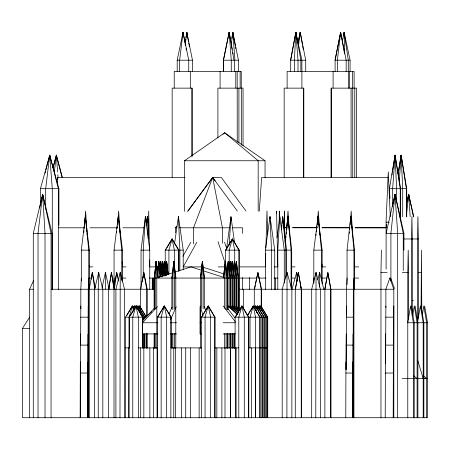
<?xml version="1.0" encoding="UTF-8"?>
<svg xmlns="http://www.w3.org/2000/svg" width="450" height="450" viewBox="0 0 450 450"><rect width="100%" height="100%" fill="white"/><g stroke="black" fill="none" stroke-linecap="round" stroke-linejoin="round"><path stroke-width="0.67" d="M105.345 289.243L105.429 272.481L102.009 287.899M279.236 221.507L279.298 211.033L279.338 217.316M284.316 234.079L284.434 211.033L284.546 234.079M319.438 287.145L319.646 272.481L323.82 289.243M80.319 361.862L80.151 417.724M345.943 362.048L345.774 417.724M385.605 333.934L385.436 363.257M393.536 334.103L393.368 417.724M393.368 362.036L393.199 417.724M148.162 238.967L148.691 211.033L149.422 249.441M380.964 417.724L380.964 272.481L381.386 250.138M80.82 306L80.595 345.105M87.969 334.266L87.744 417.724M113.906 285.756L114.058 278.083M121.725 280.119L121.764 278.066M313.723 282.954L313.819 278.066M321.429 280.164L321.474 278.072M346.444 306L346.219 369.546M353.036 334.007L352.811 417.724M352.811 361.862L352.586 417.724M385.436 361.862L385.211 417.724M276.514 213.131L276.559 211.033L277.791 266.895L274.292 266.895M80.595 333.934L80.319 417.724M88.251 306.315L87.969 417.724M87.744 362.205L87.469 417.724M345.943 369.602L346.219 333.934M353.317 306.056L353.036 417.724M385.881 306.096L385.605 362.559M393.817 306L393.536 417.724M265.725 253.631L265.331 266.895L240.024 266.895M265.888 248.046L266.979 211.033L267.683 234.776M147.42 218.717L147.499 216.619L148.764 225.512M202.219 266.197L202.41 261.309L204.441 278.066M228.172 264.105L228.279 261.309L230.304 278.066L230.304 308.244M230.096 266.197L230.287 261.309L232.262 278.066M158.535 266.895L158.76 261.309L160.599 276.727M162.501 265.5L162.669 261.309L164.351 275.389M164.599 263.407L164.683 261.309L166.359 275.389M166.511 264.105L166.618 261.309L168.154 274.044M178.296 220.112L178.447 216.619L183.218 250.138L183.218 269.769M225.146 266.197L225.349 261.309L227.346 278.066L227.346 308.947M234.169 266.895L234.225 265.5M234.281 264.105L234.399 261.309L236.396 278.066L236.396 308.244M236.244 264.105L236.357 261.309L238.404 278.066L238.404 308.244M156.066 263.407L156.156 261.309L158.107 277.397M160.571 264.105L160.689 261.309L162.472 276.058M173.711 264.803L173.857 261.309L175.899 278.066M232.132 264.105L232.251 261.309L234.27 278.066L234.27 308.244M269.949 218.717L270.034 216.619L265.331 250.138L265.331 289.406M395.01 156.566L395.066 155.171L400.629 188.691L400.629 217.496M81.321 278.145L80.82 289.08L80.82 308.796M88.751 278.066L88.251 289.243L88.251 417.724M232.701 34.369L232.791 32.276L238.461 60.204L238.461 71.443M401.023 157.967L401.152 155.171L406.721 188.691L406.721 216.793M182.903 35.066L183.032 32.276L188.747 60.204L188.747 71.443M186.716 33.671L186.784 32.276L185.884 37.727M340.543 33.671L340.616 32.276L335.048 60.204L350.077 60.204L350.077 71.443M161.955 274.579L162.669 261.309L164.323 275.974M233.679 274.579L234.399 261.309L236.284 278.066L236.284 308.244M159.986 273.881L160.689 261.309L162.444 276.671M227.346 278.066L228.279 261.309L230.141 278.066L230.141 308.244M229.629 273.184L230.282 261.309L232.206 278.066L232.262 308.244M231.508 274.579L232.251 261.309L234.163 278.066L234.163 308.244M347.057 278.066L346.444 289.221L346.444 315.079M353.931 278.089L353.317 289.243L353.317 417.724M157.838 277.369L158.76 261.309L160.543 276.671M164.002 273.184L164.683 261.309L166.303 275.276M165.87 274.579L166.624 261.309L168.131 274.579M235.592 274.579L236.357 261.309L238.297 278.066L238.297 308.244M296.589 273.881L296.679 272.481L297.804 276.502M42.502 197.066L42.688 194.276L52.048 233.381L52.048 289.451M277.791 289.406L277.791 250.138L279.782 216.619L284.271 250.138L284.271 283.095M350.522 221.507L351.169 211.033L352.502 232.684M229.162 245.25L230.974 216.619L234.534 242.612M57.296 183.127L57.667 177.519L184.961 177.519M286.746 229.888L286.886 227.796M286.982 226.395L288 211.033L289.339 231.283M355.179 227.796L386.106 227.796L386.336 224.325M394.847 197.066L395.032 194.276L395.196 195.671M408.572 195.671L408.684 194.276L413.73 216.523M84.623 225L85.573 211.033L86.946 231.283M117.917 221.507L118.637 211.033L120.178 233.381M259.312 211.118L261.613 177.519L388.024 177.519M317.379 224.303L317.475 222.907M317.616 220.809L318.291 211.033L319.641 230.586M399.285 181.007L401.147 155.171L406.327 188.691L406.327 216.793M56.25 156.566L56.379 155.171L62.37 177.294M49.613 156.566L49.742 155.171L58.922 188.691L58.922 225.225M146.694 223.605L147.358 216.619L147.589 218.717L147.358 216.619L146.576 223.605M281.694 227.796L281.953 225M282.082 223.605L282.741 216.619L286.504 250.138L286.504 274.68M349.267 233.381L349.397 231.981M349.656 229.191L349.847 227.093M350.038 225L350.82 216.619L354.544 250.138L354.544 289.406M295.633 34.369L295.836 32.276L290.582 60.204L301.866 60.204L301.922 88.138M285.806 238.269L286.009 236.171M286.211 234.079L286.414 231.981M286.616 229.888L287.91 216.619L291.701 250.138L291.701 289.406M83.745 232.684L83.953 230.586M84.161 228.493L84.369 226.395M84.51 225L85.365 216.619L89.364 250.138L89.364 288.703M343.828 35.066L344.115 32.276L350.077 60.204M116.601 232.684L116.741 231.283M117.034 228.493L117.253 226.395M117.399 225L118.282 216.619L122.496 250.138L122.496 281.694M316.018 235.474L316.159 234.079M316.378 231.981L316.598 229.888M316.811 227.796L317.031 225.697M317.177 224.303L317.993 216.619L322.144 250.138L322.144 283.798M406.569 213.829L408.656 194.276L413.466 216.917M171.984 278.066L173.857 261.309L175.787 278.066L175.787 348.249M235.581 268.296L236.357 261.309L236.632 266.197M285.092 241.757L287.893 216.619M347.057 284.496L347.057 250.138L350.809 216.619L353.931 250.138L353.931 417.724M159.902 268.296L160.684 261.309L160.993 266.895M165.831 268.296L166.618 261.309L166.888 266.197M227.104 271.783L228.279 261.309L228.566 266.197M231.463 268.296L232.251 261.309L232.554 266.895M281.312 229.191L282.724 216.619L285.834 250.138L285.834 278.184M157.725 270.388L158.76 261.309L158.917 264.105M161.792 268.993L162.669 261.309L162.906 265.5M163.806 268.993L164.678 261.309L164.801 263.407M200.559 277.369L202.404 261.309L204.278 278.066L204.278 308.244M223.515 277.369L225.343 261.309L227.233 278.066L227.233 309.651M229.314 269.691L230.282 261.309L230.439 264.105M233.359 270.388L234.394 261.309L234.557 264.105M340.74 33.671L340.622 32.276L337.393 60.204L337.393 71.443M157.281 273.881L158.76 261.309L159.39 277.369M163.614 270.388L164.678 261.309L165.257 275.974M229.247 270.023L230.282 261.309L230.979 278.066L230.979 306.844M54.298 172.271L56.351 155.171L52.864 167.906M81.321 280.918L81.321 250.138L85.348 216.619L88.751 250.138L88.751 417.724M159.491 271.367L160.684 261.309L161.314 276.671M165.414 271.367L166.618 261.309L167.197 274.579M231.053 271.367L232.251 261.309L232.987 278.066L232.987 307.541M185.428 45.219L183.049 32.276L179.64 60.204L179.64 71.443M185.203 45.219L186.778 32.276M161.539 270.697L162.669 261.309L163.294 275.974M231.306 44.539L232.791 32.276L235.322 45.9M223.324 278.066L225.343 261.309L225.506 264.105M233.342 270.023L234.399 261.309L235.108 278.066L235.108 306.844M235.142 271.367L236.357 261.309L237.009 278.066L237.009 307.541M226.558 275.389L228.279 261.309L228.966 278.066L228.966 307.541M228.645 36.366L228.819 34.999M228.988 33.637L229.157 32.276L230.878 41.811M313.819 283.095L313.819 250.138L317.976 216.619M114.058 285.756L114.058 250.138L118.266 216.619L121.764 250.138L121.764 280.288M298.564 45.219L300.201 32.276L305.719 60.204L305.719 71.443M141.041 288.703L141.041 250.138L145.417 216.619L149.754 250.138L149.754 289.406M276.964 237.825L279.776 216.619L279.956 219.414M226.491 249.452L230.968 216.619L231.244 220.809M146.216 225.512L147.482 216.619L148.134 235.474M114.339 289.243L116.736 272.481L118.575 281.199M174.493 243.984L178.431 216.619L179.865 250.138L179.865 270.472M91.316 279.186L92.334 272.481L95.203 287.899M108.861 289.243L111.426 272.481L114.283 289.243M392.012 175.011L392.22 173.644M392.428 172.271L392.642 170.904M392.85 169.537L395.061 155.171L400.241 188.691L400.241 217.496M398.7 170.904L401.141 155.171L401.366 157.967M231.801 38.407L232.785 32.276L233.044 35.066M182.25 37.046L183.026 32.276L183.167 33.671M185.439 40.449L185.664 39.088M398.059 173.644L401.141 155.171L402.699 188.691L402.699 216.793M411.188 307.339L411.412 306L414.202 322.757L414.202 417.724M412.751 315.382L414.315 306L417.111 322.757L417.111 417.724M389.402 196.419L389.402 188.691L395.061 155.171L395.179 156.566M142.234 281.869L143.837 272.481L147.24 289.243L147.24 315.923M417.499 322.757L420.351 306L423.197 322.757L423.197 417.724M422.331 314.713L423.816 306L426.662 322.757L426.662 417.724M295.56 288.574L298.356 272.481L301.421 289.243L301.421 417.724M324.827 289.243L327.848 272.481L330.857 289.243L330.857 417.724M89.201 417.724L89.201 289.243L92.323 272.481L94.843 289.243M340.611 32.276L335.104 60.204L335.104 71.443M342.371 41.13L344.109 32.276L344.323 33.637M254.683 288.574L255.352 285.221M255.623 283.877L257.912 272.481L261.591 289.243L261.591 307.496M298.131 42.497L300.201 32.276L297.951 43.178M137.683 307.316L137.947 306L144.782 317.171L142.881 317.171L136.395 306L143.218 317.171L143.218 319.269M233.994 60.204L229.174 32.276L223.493 60.204L223.493 71.443M223.38 71.443L223.38 60.204L229.151 32.276L229.388 35.066M232.127 240.278L232.408 238.967L239.243 250.138L239.243 309.037M255.189 307.316L255.459 306L262.316 317.171L262.316 417.724M177.182 71.443L177.182 60.204L183.026 32.276M207.956 307.316L208.232 306L201.369 317.171L201.369 417.724M252.968 307.316L253.243 306L260.139 317.171L260.139 417.724M260.634 307.316L260.91 306L267.733 317.171L267.733 417.724M113.642 287.229L116.73 272.481L117.416 277.178M241.667 307.316L241.954 306L248.799 317.171L248.799 417.724M392.4 206.623L395.021 194.276L397.671 233.381L397.671 417.724M407.048 201.819L408.651 194.276L408.977 197.066M39.679 207.996L42.654 194.276L51.047 233.381L51.047 417.724M406.654 203.04L408.651 194.276L410.175 216.619M33.283 417.724L33.283 233.381L42.654 194.276L42.851 195.649M317.812 279.855L319.635 272.481L319.669 274.579M53.46 166.567L56.34 155.171M45.09 173.273L45.602 171.259M45.945 169.92L49.708 155.171L58.365 188.691L58.365 289.856M40.432 204.851L40.432 188.691L49.708 155.171L49.899 156.538M291.977 289.243L296.662 272.481L297.186 281.559M171.146 347.895L171.146 317.171L164.306 306L161.151 317.171L161.151 417.724M248.406 417.724L248.406 317.171L241.959 306L238.798 317.171L238.798 417.724M254.722 308.627L255.459 306L261.923 317.171L261.923 417.724M136.311 307.316L135.951 306L132.773 317.171L132.773 417.724M137.391 307.974L137.947 306L144.388 317.171L144.388 318.566M178.914 271.176L178.914 250.138L172.086 238.967L168.913 250.138L168.913 273.977M134.179 308.942L132.368 306L129.195 317.171L129.139 417.724M138.892 308.627L139.641 306L146.098 316.586M258.598 308.627L259.346 306L266.226 317.171L266.226 417.724M260.347 307.974L260.904 306L267.401 317.171L267.401 417.724M133.543 308.627L134.297 306L135.394 307.766M256.663 308.627L257.428 306L264.218 317.171L264.218 417.724M259.746 417.724L259.746 317.171L253.26 306L250.026 317.171L250.026 347.895M393.109 284.771L390.713 278.066L389.824 278.066L385.881 289.086L385.881 307.496M245.97 211.005L221.361 177.519L212.597 177.519L193.551 227.796L193.551 243.911M170.646 319.5L176.231 306.641M169.11 313.74L171.928 307.305M33.547 280.676L29.593 289.181L29.593 417.724M196.746 242.342L183.218 266.895L202.011 266.895M182.903 256.371L190.794 242.297M130.539 315.411L135.928 306L138.358 317.171L138.358 417.724M165.617 250.138L166.297 248.963M166.972 247.787L172.058 238.967L178.521 250.138L178.521 271.176M235.839 316.586L241.931 306L244.271 317.171L244.271 417.724M254.436 307.766L255.454 306L256.804 312.57M126.922 315.411L132.362 306L125.511 317.171L125.511 417.724M137.261 307.176L137.942 306L138.904 310.601M202.101 316.586L203.119 314.82M203.799 313.644L208.221 306L205.059 317.171L205.059 417.724M258.322 307.766L259.341 306L258.261 307.766M260.218 307.176L260.899 306L261.883 310.601M133.262 307.766L134.286 306L135.343 307.766L136.378 306L136.772 307.316M140.029 307.316L139.657 306L138.617 307.766L139.635 306L146.121 317.171M257.805 307.316L257.428 306L256.382 307.766L257.406 306L263.936 317.171L263.936 417.724M225.894 250.138L232.391 238.967L238.911 250.138L238.911 309.037M247.759 315.411L253.232 306L255.555 317.171L255.555 417.724M157.742 317.171L164.278 306L157.461 317.171L157.461 417.724M135.928 306L129.139 317.171L129.195 347.895M165.229 267.666L165.229 250.138L172.058 238.967L172.457 240.278M135.293 307.766L136.373 306L136.8 307.974M136.856 307.766L137.942 306M225.557 264.161L225.557 250.138L232.386 238.967L232.785 240.278M235.108 348.249L235.108 317.171L241.931 306M247.472 315.411L253.232 306M254.374 307.766L255.454 306M259.819 307.766L260.899 306M133.2 307.766L134.286 306L134.685 307.316M424.654 306L427.5 322.757L427.5 417.724L22.5 417.724L22.5 328.343L29.593 317.171M188.049 211.033L195.846 200.419M196.667 199.305L212.681 177.519L237.319 211.033M175.393 232.701L175.393 227.796L176.648 226.097M187.515 211.41L212.597 177.519M142.279 321.182L154.468 308.025M142.549 333.934L142.549 322.757L157.551 306.546M142.582 319.489L151.616 311.844M223.009 134.156L224.758 132.829L265.05 160.757L265.05 177.609M184.5 211.309L184.5 160.757L224.601 132.829M157.449 277.644L172.699 272.762M174.662 272.132L191.014 266.895L201.487 270.248M228.071 309.561L228.071 306.09L228.465 306M423.866 378.619L426.662 378.596L423.484 375.93M177.182 60.204L188.747 60.204M188.966 60.204L192.487 60.204L192.487 71.443M223.38 60.204L234.607 60.204L234.607 71.443M238.461 60.204L234.945 60.204L232.802 32.276M302.203 60.204L305.719 60.204M184.5 160.757L265.05 160.757M40.432 188.691L58.922 188.691M389.402 188.691L406.721 188.691M386.106 222.204L389.256 222.204M58.539 227.796L84.431 227.796M90.028 227.796L117.321 227.796M122.918 227.796L143.916 227.796M175.393 227.796L176.794 227.796M179.584 227.796L229.382 227.796M232.166 227.796L242.595 227.796L242.595 233.398M284.186 227.796L286.999 227.796M292.624 227.796L317.222 227.796M322.144 227.796L349.554 227.796M33.283 233.381L52.048 233.381M403.926 250.2L403.926 233.381L386.106 233.381L395.021 194.276L390.909 233.381L390.909 281.042M403.824 238.967L418.337 238.967L418.337 318.178M81.321 250.138L89.364 250.138M114.058 250.138L122.496 250.138M141.041 250.138L149.754 250.138M165.229 250.138L183.218 250.138M225.557 250.138L239.243 250.138M265.331 250.138L274.719 250.138L274.719 289.406M277.791 250.138L284.271 250.138M284.462 250.138L291.701 250.138M313.819 250.138L322.144 250.138M347.057 250.138L354.544 250.138M92.852 266.895L89.364 266.895L89.274 265.5M125.994 266.895L122.496 266.895L122.158 262.007M160.251 266.895L149.754 266.895L149.619 259.914M161.646 266.895L164.447 266.895M218.177 266.895L225.028 266.895M295.093 266.895L291.701 266.895L291.375 262.007M325.659 266.895L322.144 266.895L321.952 264.105M354.544 266.895L358.701 266.895M380.964 272.481L387.152 272.481M402.277 272.481L408.617 272.481M418.314 272.481L421.802 272.481M89.364 278.066L91.457 278.066M122.496 278.066L125.994 278.066M149.338 278.066L156.791 278.066L156.791 348.249M157.494 278.066L230.304 278.066M230.979 278.066L238.404 278.066M240.024 278.066L256.894 278.066M258.711 278.066L265.894 278.066M273.926 278.066L277.791 278.066M291.701 278.066L295.093 278.066M322.144 278.066L325.659 278.066M354.544 278.066L358.701 278.066M29.593 289.243L33.407 289.243M51.643 289.243L88.751 289.243M89.201 289.243L154.732 289.243M239.119 289.243L393.817 289.243M412.149 300.414L413.516 300.414M80.595 317.171L88.251 317.171M125.511 317.171L142.774 317.171L142.774 322.059M157.461 317.171L171.146 317.171M201.369 317.171L215.055 317.171L215.055 417.724M235.108 317.171L267.733 317.171M346.219 317.171L353.317 317.171M385.605 317.171L393.817 317.171M142.549 322.757L158.023 322.757M170.572 322.757L176.513 322.757M200.031 322.757L201.369 322.757M223.211 322.757L235.44 322.757M417.892 417.724L417.892 322.757L407.779 322.757L410.574 306L413.364 322.757L413.364 417.724M418.134 322.757L427.5 322.757M22.5 328.343L29.593 328.343M142.217 333.934L158.023 333.934M170.494 333.934L176.513 333.934M201.369 333.934L200.031 333.934L200.031 307.434M223.211 333.934L235.44 333.934M80.319 345.105L87.969 345.105M345.943 345.105L353.036 345.105M385.436 345.105L393.536 345.105M125.511 347.895L129.645 347.895M138.358 347.895L157.742 347.895M170.871 347.895L201.369 347.895M215.055 347.895L238.798 347.895M248.406 347.895L267.733 347.895M80.151 373.033L87.744 373.033M345.774 373.033L352.811 373.033M385.211 373.033L393.368 373.033M402.148 378.619L427.5 378.619M284.186 227.632L286.999 227.638M292.624 227.649L317.222 227.689M322.144 227.694L349.554 227.734M355.179 227.745L386.106 227.796M227.171 278.032L228.561 278.038M202.669 267.109L222.941 273.6M203.451 270.877L223.808 277.397M224.747 132.829L258.182 160.757L258.182 211.309M413.921 375.941L417.111 378.619M232.071 307.406L238.236 312.958M230.029 306L237.78 312.981M233.049 306.478L238.669 311.552M238.736 312.053L232.037 306L232.037 308.093M236.081 307.406L239.642 310.646M234.051 306L239.169 310.657M228.971 306.461L237.594 314.314M228.071 306.09L237.234 314.426M237.994 307.429L240.047 309.336M236.002 306.034L240.131 309.859M223.211 306.028L235.254 321.593M227.036 307.62L234.979 317.891M212.743 177.519L215.252 180.906M210.589 417.724L210.589 317.171L208.237 306L215.055 317.171M142.774 317.171L135.956 306L142.436 317.171L142.436 347.895M166.68 417.724L166.68 317.171L164.295 306L170.871 317.171L170.871 417.724M260.601 311.918L259.358 306L265.838 317.171L265.838 417.724M208.249 306L214.723 317.171L214.723 417.724M133.481 311.259L132.379 306L134.432 309.527M393.339 285.412L394.481 288.602M389.824 278.066L393.817 289.226L393.817 417.724M224.511 242.1L226.834 248.709M218.031 241.661L225.298 263.576M204.429 306.641L205.695 310.5M200.031 306.039L203.034 315.399M417.859 360.743L423.197 378.619M259.363 306L259.734 307.316M132.379 306L132.756 307.316M164.295 306L164.672 307.316M300.426 285.891L301.174 288.574M57.617 171.934L56.363 155.171L61.999 177.294M403.926 233.381L395.055 194.276L403.256 233.381L403.256 270.529M105.435 272.481L109.142 289.243M295.954 35.066L295.841 32.276L301.866 60.204M139.652 306L140.754 311.259M257.428 306L258.654 311.918M172.074 238.967L174.386 250.138L174.386 269.072M134.303 306L134.713 307.974M187.099 35.769L186.789 32.276L192.487 60.204M212.692 177.519L222.429 227.796L222.429 243.214M235.569 47.261L235.822 48.628M186.058 48.628L186.306 49.989M343.361 47.261L340.627 32.276L346.162 60.204L346.162 71.443M343.609 48.628L344.228 52.031M186.795 32.276L188.55 41.811M188.797 43.178L189.428 46.581M302.417 44.539L300.223 32.276L300.499 35.769M302.659 45.9L303.266 49.309M298.012 71.443L298.012 60.204L295.841 32.276L300.859 60.204L300.859 71.443M231.12 43.178L232.217 49.309M232.824 52.712L233.066 54.073M421.02 306L423.866 322.757L423.866 417.724M415.097 306L417.892 322.757M295.847 32.276L296.516 36.366M296.741 37.727L296.961 39.088M344.52 34.999L344.717 36.366M274.719 250.138L270.045 216.619L271.479 250.138L271.479 289.406M56.368 155.171L56.616 157.224M158.079 278.066L156.161 261.309L154.164 278.066L154.164 309.651M147.819 220.809L147.971 222.204M317.987 216.619L321.474 250.138L321.474 280.288M287.904 216.619L291.082 250.138L291.082 288M340.858 35.066L340.976 36.467M229.168 32.276L231.255 60.204L231.255 71.443M57.825 174.724L58.033 177.519M319.736 231.981L319.928 234.776M87.092 233.381L87.233 235.474M145.738 221.507L145.417 216.619L143.218 250.138L143.218 277.487M57.667 177.519L57.803 179.623M352.586 234.079L352.716 236.171M354.375 263.154L354.544 265.911M202.573 264.105L202.41 261.309L200.362 278.066L200.362 348.249M202.736 266.895L202.815 268.296M234.675 266.197L234.748 267.593M225.664 266.895L225.743 268.296M164.919 265.5L165.037 267.593M159.075 266.895L159.154 268.296M174.088 265.5L173.857 261.309L171.877 278.066L171.877 308.947M156.274 263.407L156.161 261.309L154.277 278.066L154.277 308.947M156.386 265.5L156.465 266.895M390.274 216.658L388.282 171.934L386.106 220.849L386.106 269.128M156.791 278.066L156.156 261.309L155.227 278.066L155.227 308.947M344.621 53.921L344.126 32.276L348.289 60.204L348.289 71.443M98.747 274.579L98.696 272.481L94.618 289.243L94.618 417.724M418.337 238.967L417.921 216.619L417.499 238.967L417.499 322.386M316.069 274.579L316.041 272.481L311.698 289.243L311.698 417.724M120.234 273.881L120.218 272.481L115.903 289.243L115.903 417.724M287.044 273.881L287.032 272.481L282.201 289.243L282.201 417.724M105.429 272.481L105.435 274.579M421.802 311.074L421.442 250.138L421.076 308.267M412.307 312.57L412.307 238.523L411.913 216.619L411.525 238.196L411.525 306.962M408.617 319.494L408.617 271.406L408.212 250.138L407.779 272.481L407.779 417.724M396.608 202.039L396.608 188.691L395.077 155.171L392.642 188.691L392.642 204.851M389.902 195.716L389.902 198.523M356.558 177.266L356.558 88.138L331.026 88.138L331.026 177.266M354.769 88.138L354.769 177.266M354.099 88.138L354.099 71.381L287.117 71.381L287.117 88.138M352.755 88.138L352.755 177.266M352.586 71.381L352.586 88.138M351.079 88.138L351.079 177.266M349.627 71.381L349.627 88.138M348.345 71.381L348.345 88.138M333.096 71.381L333.096 88.138M331.363 88.138L331.363 177.266M330.801 417.724L330.801 289.243L327.848 272.481L324.883 289.243L324.883 417.724M320.411 417.724L320.411 289.243L316.052 272.481L315.776 417.724M303.823 177.266L303.823 88.138L284.158 88.138L284.158 177.266M303.486 88.138L303.486 177.266M301.365 289.243L301.365 417.724M301.252 417.724L301.252 289.243L298.35 272.481L295.273 289.243L295.273 417.724M294.379 71.443L294.379 60.204L295.836 32.276L290.694 60.204L290.694 71.443M291.864 417.724L291.864 289.243L287.044 272.481L286.898 417.724M275.332 278.184L275.332 289.406M261.197 306.793L261.197 289.243L257.906 272.481L254.273 289.243L254.273 308.199M255.499 347.895L255.499 417.724M251.364 347.895L251.364 417.724M249.632 277.554L249.632 289.468M243.377 289.243L243.377 308.902M243.045 145.682L243.045 88.138L217.907 88.138L217.907 137.964M242.595 277.554L242.595 289.468M241.312 88.138L241.312 144.984M241.256 88.138L241.256 71.381L174.223 71.381L174.223 88.138M240.137 71.381L240.137 88.138M238.911 88.138L238.911 142.875M237.178 71.381L237.234 142.178M236.115 347.895L236.115 417.724M235.783 71.381L235.783 88.138M235.558 347.895L235.558 417.724M234.72 267.666L234.72 250.138L232.408 238.967L229.191 250.138L229.191 269.769M234.27 333.512L234.27 348.249M234.163 333.512L234.163 348.249M232.987 333.512L232.987 348.249M232.206 333.512L232.262 348.249M230.979 333.512L230.979 348.249M230.586 347.895L230.586 417.724M230.417 347.895L230.417 417.724M230.304 333.512L230.304 348.249M230.141 333.512L230.141 348.249M228.966 333.512L228.966 348.249M227.346 333.512L227.346 348.249M227.233 333.512L227.233 348.249M226.063 309.651L226.063 278.066L225.349 261.309L224.443 278.066L224.443 308.244M226.063 333.512L226.063 348.249M225 347.895L225 417.724M224.443 333.512L224.443 348.249M221.873 347.895L221.873 417.724M220.084 71.381L220.084 88.138M216.844 347.895L216.844 417.724M203.102 308.947L203.102 278.066L202.41 261.309L201.482 278.066L201.482 308.244M199.136 347.895L199.136 417.724M192.206 156.212L192.206 88.138L172.153 88.138L172.153 177.266M191.874 88.138L191.874 156.212M190.311 71.381L190.311 88.138M190.367 347.895L190.367 417.724M185.726 347.895L185.726 417.724M181.541 347.895L181.541 417.724M175.562 347.895L175.562 417.724M174.499 308.947L174.499 278.066L173.857 261.309L172.879 278.066L172.879 309.651M174.499 333.512L174.499 348.249M173.773 347.895L173.773 417.724M172.879 333.512L172.879 348.249M171.877 333.512L171.877 348.249M157.072 347.895L157.072 417.724M155.227 333.512L155.227 348.249M154.277 333.512L154.277 348.249M154.164 333.512L154.164 348.249M153.495 278.184L153.495 289.406M153.326 347.895L153.326 417.724M152.713 278.184L152.713 289.406M152.269 278.184L152.269 289.406M149.867 347.895L149.867 417.724M147.24 333.473L147.24 348.216M146.683 316.626L146.683 289.243L143.837 272.481L140.422 289.243L140.422 308.199M146.683 333.473L146.683 348.216M146.458 333.934L146.458 347.895M146.121 333.934L146.121 347.895M144.782 333.934L144.782 347.895M144.388 333.934L144.388 347.895M143.831 347.895L143.831 417.724M143.218 333.934L143.218 347.895M142.881 317.171L142.881 319.269M142.881 333.934L142.881 347.895M142.774 333.934L142.774 347.895M140.704 347.895L140.704 417.724M128.413 347.895L128.413 417.724M124.56 417.724L124.56 289.243L120.223 272.481L119.981 417.724M114.002 417.724L114.002 289.243L111.437 272.481L108.585 289.243L108.585 417.724M102.831 417.724L102.831 289.243L98.702 272.481L98.246 289.243L98.246 417.724M52.273 289.856L52.273 188.691L49.731 155.171L45.681 188.691L45.681 209.064M45.011 417.724L45.011 233.381L42.677 194.276L38.031 233.381L38.031 417.724"/></g></svg>
